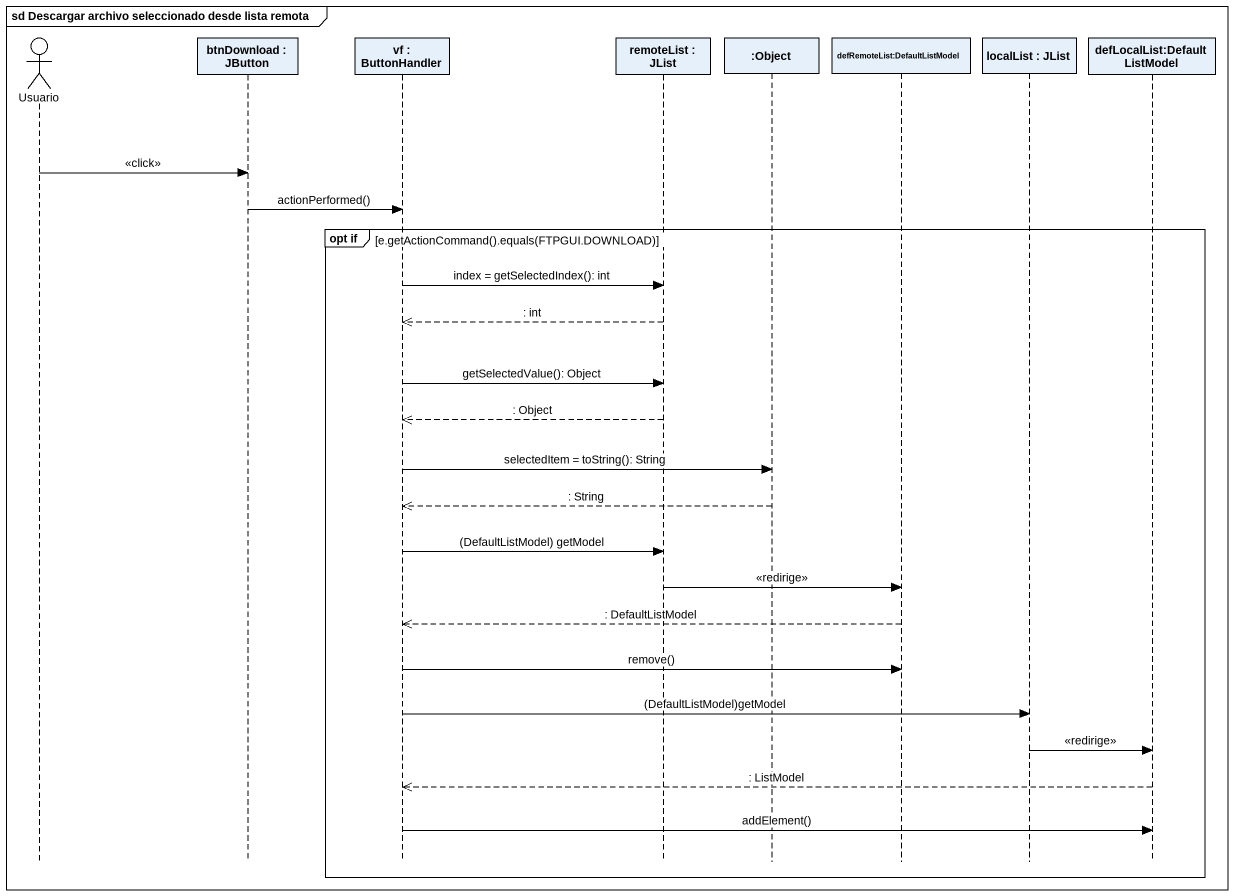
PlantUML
@startuml
mainframe sd Descargar archivo seleccionado desde lista remota
hide footbox
actor Usuario
participant "btnDownload : JButton" as btnDownload
participant "vf : ButtonHandler" as vf
participant "remoteList : JList" as remoteList
participant ":Object" as Object_
participant "defRemoteList:DefaultListModel" as defRemoteList
participant "localList : JList" as localList
participant "defLocalList:DefaultListModel" as defLocalList

Usuario -> btnDownload : <<click>>
btnDownload -> vf : actionPerformed()
group opt if [e.getActionCommand().equals(FTPGUI.DOWNLOAD)]
  vf -> remoteList : index = getSelectedIndex(): int
  remoteList -->> vf : : int
  vf -> remoteList : getSelectedValue(): Object
  remoteList -->> vf : : Object
  vf -> Object_ : selectedItem = toString(): String
  Object_ -->> vf : : String
  vf -> remoteList : (DefaultListModel) getModel
  remoteList -> defRemoteList : <<redirige>>
  defRemoteList -->> vf : : DefaultListModel
  vf -> defRemoteList : remove()
  vf -> localList : (DefaultListModel)getModel
  localList -> defLocalList : <<redirige>>
  defLocalList -->> vf : : ListModel
  vf -> defLocalList : addElement()
end
@enduml
